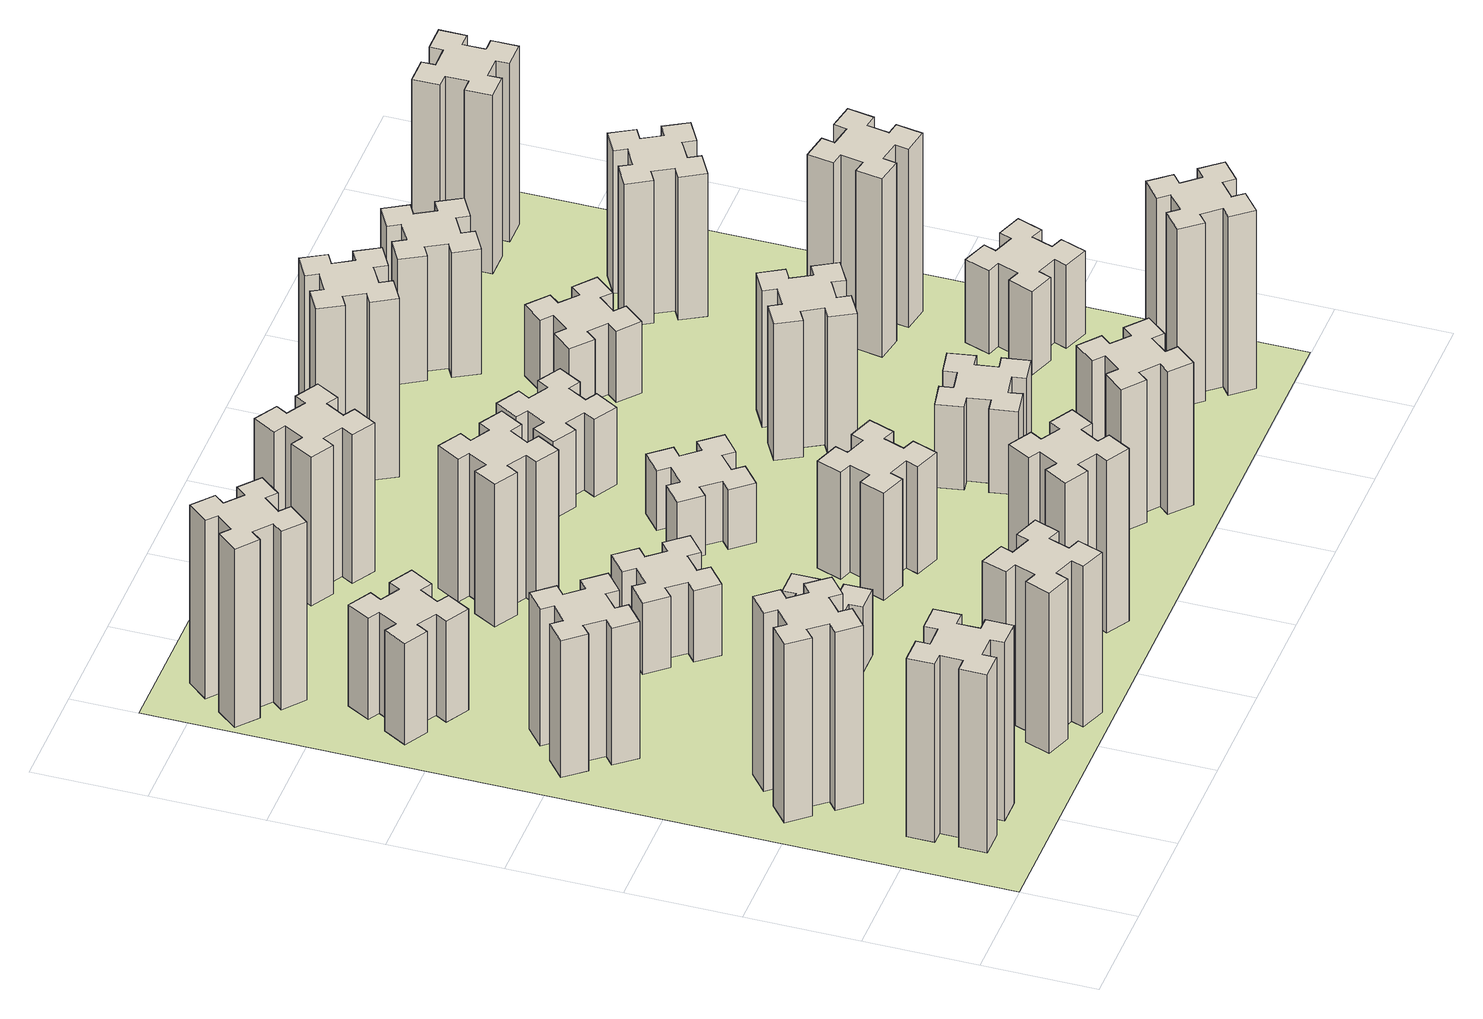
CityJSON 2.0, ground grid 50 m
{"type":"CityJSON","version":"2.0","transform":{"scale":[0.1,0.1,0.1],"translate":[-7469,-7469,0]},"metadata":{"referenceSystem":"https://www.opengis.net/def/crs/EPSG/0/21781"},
"CityObjects":{
"building1":{"type":"Building","attributes":{"class":"1000","function":"1000","usage":"1000","yearOfConstruction":2016,"roofType":"1000","measuredHeight":90,"storeysAboveGround":30,"storeysBelowGround":0},"geometry":[{"type":"Solid","lod":"1","boundaries":[[[[0,1,2,3,4,5,6,7,8,9,10,11,12,13,14,15,16,17,18,19]],[[17,16,20,21]],[[16,15,22,20]],[[15,14,23,22]],[[14,13,24,23]],[[13,12,25,24]],[[12,11,26,25]],[[11,10,27,26]],[[10,9,28,27]],[[9,8,29,28]],[[8,7,30,29]],[[7,6,31,30]],[[6,5,32,31]],[[5,4,33,32]],[[4,3,34,33]],[[3,2,35,34]],[[2,1,36,35]],[[1,0,37,36]],[[0,19,38,37]],[[19,18,39,38]],[[18,17,21,39]],[[24,25,26,27,28,29,30,31,32,33,34,35,36,37,38,39,21,20,22,23]]]]}]},
"building2":{"type":"Building","attributes":{"class":"1000","function":"1000","usage":"1000","yearOfConstruction":2016,"roofType":"1000","measuredHeight":90,"storeysAboveGround":30,"storeysBelowGround":0},"geometry":[{"type":"Solid","lod":"1","boundaries":[[[[40,41,42,43,44,45,46,47,48,49,50,51,52,53,54,55,56,57,58,59]],[[57,56,60,61]],[[56,55,62,60]],[[55,54,63,62]],[[54,53,64,63]],[[53,52,65,64]],[[52,51,66,65]],[[51,50,67,66]],[[50,49,68,67]],[[49,48,69,68]],[[48,47,70,69]],[[47,46,71,70]],[[46,45,72,71]],[[45,44,73,72]],[[44,43,74,73]],[[43,42,75,74]],[[42,41,76,75]],[[41,40,77,76]],[[40,59,78,77]],[[59,58,79,78]],[[58,57,61,79]],[[64,65,66,67,68,69,70,71,72,73,74,75,76,77,78,79,61,60,62,63]]]]}]},
"building3":{"type":"Building","attributes":{"class":"1000","function":"1000","usage":"1000","yearOfConstruction":2016,"roofType":"1000","measuredHeight":69,"storeysAboveGround":30,"storeysBelowGround":0},"geometry":[{"type":"Solid","lod":"1","boundaries":[[[[80,81,82,83,84,85,86,87,88,89,90,91,92,93,94,95,96,97,98,99]],[[97,96,100,101]],[[96,95,102,100]],[[95,94,103,102]],[[94,93,104,103]],[[93,92,105,104]],[[92,91,106,105]],[[91,90,107,106]],[[90,89,108,107]],[[89,88,109,108]],[[88,87,110,109]],[[87,86,111,110]],[[86,85,112,111]],[[85,84,113,112]],[[84,83,114,113]],[[83,82,115,114]],[[82,81,116,115]],[[81,80,117,116]],[[80,99,118,117]],[[99,98,119,118]],[[98,97,101,119]],[[104,105,106,107,108,109,110,111,112,113,114,115,116,117,118,119,101,100,102,103]]]]}]},
"building4":{"type":"Building","attributes":{"class":"1000","function":"1000","usage":"1000","yearOfConstruction":2016,"roofType":"1000","measuredHeight":51,"storeysAboveGround":30,"storeysBelowGround":0},"geometry":[{"type":"Solid","lod":"1","boundaries":[[[[120,121,122,123,124,125,126,127,128,129,130,131,132,133,134,135,136,137,138,139]],[[137,136,140,141]],[[136,135,142,140]],[[135,134,143,142]],[[134,133,144,143]],[[133,132,145,144]],[[132,131,146,145]],[[131,130,147,146]],[[130,129,148,147]],[[129,128,149,148]],[[128,127,150,149]],[[127,126,151,150]],[[126,125,152,151]],[[125,124,153,152]],[[124,123,154,153]],[[123,122,155,154]],[[122,121,156,155]],[[121,120,157,156]],[[120,139,158,157]],[[139,138,159,158]],[[138,137,141,159]],[[144,145,146,147,148,149,150,151,152,153,154,155,156,157,158,159,141,140,142,143]]]]}]},
"building5":{"type":"Building","attributes":{"class":"1000","function":"1000","usage":"1000","yearOfConstruction":2016,"roofType":"1000","measuredHeight":81,"storeysAboveGround":30,"storeysBelowGround":0},"geometry":[{"type":"Solid","lod":"1","boundaries":[[[[160,161,162,163,164,165,166,167,168,169,170,171,172,173,174,175,176,177,178,179]],[[177,176,180,181]],[[176,175,182,180]],[[175,174,183,182]],[[174,173,184,183]],[[173,172,185,184]],[[172,171,186,185]],[[171,170,187,186]],[[170,169,188,187]],[[169,168,189,188]],[[168,167,190,189]],[[167,166,191,190]],[[166,165,192,191]],[[165,164,193,192]],[[164,163,194,193]],[[163,162,195,194]],[[162,161,196,195]],[[161,160,197,196]],[[160,179,198,197]],[[179,178,199,198]],[[178,177,181,199]],[[184,185,186,187,188,189,190,191,192,193,194,195,196,197,198,199,181,180,182,183]]]]}]},
"building6":{"type":"Building","attributes":{"class":"1000","function":"1000","usage":"1000","yearOfConstruction":2016,"roofType":"1000","measuredHeight":90,"storeysAboveGround":30,"storeysBelowGround":0},"geometry":[{"type":"Solid","lod":"1","boundaries":[[[[200,201,202,203,204,205,206,207,208,209,210,211,212,213,214,215,216,217,218,219]],[[217,216,220,221]],[[216,215,222,220]],[[215,214,223,222]],[[214,213,224,223]],[[213,212,225,224]],[[212,211,226,225]],[[211,210,227,226]],[[210,209,228,227]],[[209,208,229,228]],[[208,207,230,229]],[[207,206,231,230]],[[206,205,232,231]],[[205,204,233,232]],[[204,203,234,233]],[[203,202,235,234]],[[202,201,236,235]],[[201,200,237,236]],[[200,219,238,237]],[[219,218,239,238]],[[218,217,221,239]],[[224,225,226,227,228,229,230,231,232,233,234,235,236,237,238,239,221,220,222,223]]]]}]},
"building7":{"type":"Building","attributes":{"class":"1000","function":"1000","usage":"1000","yearOfConstruction":2016,"roofType":"1000","measuredHeight":33,"storeysAboveGround":30,"storeysBelowGround":0},"geometry":[{"type":"Solid","lod":"1","boundaries":[[[[240,241,242,243,244,245,246,247,248,249,250,251,252,253,254,255,256,257,258,259]],[[257,256,260,261]],[[256,255,262,260]],[[255,254,263,262]],[[254,253,264,263]],[[253,252,265,264]],[[252,251,266,265]],[[251,250,267,266]],[[250,249,268,267]],[[249,248,269,268]],[[248,247,270,269]],[[247,246,271,270]],[[246,245,272,271]],[[245,244,273,272]],[[244,243,274,273]],[[243,242,275,274]],[[242,241,276,275]],[[241,240,277,276]],[[240,259,278,277]],[[259,258,279,278]],[[258,257,261,279]],[[264,265,266,267,268,269,270,271,272,273,274,275,276,277,278,279,261,260,262,263]]]]}]},
"building8":{"type":"Building","attributes":{"class":"1000","function":"1000","usage":"1000","yearOfConstruction":2016,"roofType":"1000","measuredHeight":36,"storeysAboveGround":30,"storeysBelowGround":0},"geometry":[{"type":"Solid","lod":"1","boundaries":[[[[280,281,282,283,284,285,286,287,288,289,290,291,292,293,294,295,296,297,298,299]],[[297,296,300,301]],[[296,295,302,300]],[[295,294,303,302]],[[294,293,304,303]],[[293,292,305,304]],[[292,291,306,305]],[[291,290,307,306]],[[290,289,308,307]],[[289,288,309,308]],[[288,287,310,309]],[[287,286,311,310]],[[286,285,312,311]],[[285,284,313,312]],[[284,283,314,313]],[[283,282,315,314]],[[282,281,316,315]],[[281,280,317,316]],[[280,299,318,317]],[[299,298,319,318]],[[298,297,301,319]],[[304,305,306,307,308,309,310,311,312,313,314,315,316,317,318,319,301,300,302,303]]]]}]},
"building9":{"type":"Building","attributes":{"class":"1000","function":"1000","usage":"1000","yearOfConstruction":2016,"roofType":"1000","measuredHeight":87,"storeysAboveGround":30,"storeysBelowGround":0},"geometry":[{"type":"Solid","lod":"1","boundaries":[[[[320,321,322,323,324,325,326,327,328,329,330,331,332,333,334,335,336,337,338,339]],[[337,336,340,341]],[[336,335,342,340]],[[335,334,343,342]],[[334,333,344,343]],[[333,332,345,344]],[[332,331,346,345]],[[331,330,347,346]],[[330,329,348,347]],[[329,328,349,348]],[[328,327,350,349]],[[327,326,351,350]],[[326,325,352,351]],[[325,324,353,352]],[[324,323,354,353]],[[323,322,355,354]],[[322,321,356,355]],[[321,320,357,356]],[[320,339,358,357]],[[339,338,359,358]],[[338,337,341,359]],[[344,345,346,347,348,349,350,351,352,353,354,355,356,357,358,359,341,340,342,343]]]]}]},
"building10":{"type":"Building","attributes":{"class":"1000","function":"1000","usage":"1000","yearOfConstruction":2016,"roofType":"1000","measuredHeight":72,"storeysAboveGround":30,"storeysBelowGround":0},"geometry":[{"type":"Solid","lod":"1","boundaries":[[[[360,361,362,363,364,365,366,367,368,369,370,371,372,373,374,375,376,377,378,379]],[[377,376,380,381]],[[376,375,382,380]],[[375,374,383,382]],[[374,373,384,383]],[[373,372,385,384]],[[372,371,386,385]],[[371,370,387,386]],[[370,369,388,387]],[[369,368,389,388]],[[368,367,390,389]],[[367,366,391,390]],[[366,365,392,391]],[[365,364,393,392]],[[364,363,394,393]],[[363,362,395,394]],[[362,361,396,395]],[[361,360,397,396]],[[360,379,398,397]],[[379,378,399,398]],[[378,377,381,399]],[[384,385,386,387,388,389,390,391,392,393,394,395,396,397,398,399,381,380,382,383]]]]}]},
"building11":{"type":"Building","attributes":{"class":"1000","function":"1000","usage":"1000","yearOfConstruction":2016,"roofType":"1000","measuredHeight":75,"storeysAboveGround":30,"storeysBelowGround":0},"geometry":[{"type":"Solid","lod":"1","boundaries":[[[[400,401,402,403,404,405,406,407,408,409,410,411,412,413,414,415,416,417,418,419]],[[417,416,420,421]],[[416,415,422,420]],[[415,414,423,422]],[[414,413,424,423]],[[413,412,425,424]],[[412,411,426,425]],[[411,410,427,426]],[[410,409,428,427]],[[409,408,429,428]],[[408,407,430,429]],[[407,406,431,430]],[[406,405,432,431]],[[405,404,433,432]],[[404,403,434,433]],[[403,402,435,434]],[[402,401,436,435]],[[401,400,437,436]],[[400,419,438,437]],[[419,418,439,438]],[[418,417,421,439]],[[424,425,426,427,428,429,430,431,432,433,434,435,436,437,438,439,421,420,422,423]]]]}]},
"building12":{"type":"Building","attributes":{"class":"1000","function":"1000","usage":"1000","yearOfConstruction":2016,"roofType":"1000","measuredHeight":54,"storeysAboveGround":30,"storeysBelowGround":0},"geometry":[{"type":"Solid","lod":"1","boundaries":[[[[440,441,442,443,444,445,446,447,448,449,450,451,452,453,454,455,456,457,458,459]],[[457,456,460,461]],[[456,455,462,460]],[[455,454,463,462]],[[454,453,464,463]],[[453,452,465,464]],[[452,451,466,465]],[[451,450,467,466]],[[450,449,468,467]],[[449,448,469,468]],[[448,447,470,469]],[[447,446,471,470]],[[446,445,472,471]],[[445,444,473,472]],[[444,443,474,473]],[[443,442,475,474]],[[442,441,476,475]],[[441,440,477,476]],[[440,459,478,477]],[[459,458,479,478]],[[458,457,461,479]],[[464,465,466,467,468,469,470,471,472,473,474,475,476,477,478,479,461,460,462,463]]]]}]},
"building13":{"type":"Building","attributes":{"class":"1000","function":"1000","usage":"1000","yearOfConstruction":2016,"roofType":"1000","measuredHeight":30,"storeysAboveGround":30,"storeysBelowGround":0},"geometry":[{"type":"Solid","lod":"1","boundaries":[[[[480,481,482,483,484,485,486,487,488,489,490,491,492,493,494,495,496,497,498,499]],[[497,496,500,501]],[[496,495,502,500]],[[495,494,503,502]],[[494,493,504,503]],[[493,492,505,504]],[[492,491,506,505]],[[491,490,507,506]],[[490,489,508,507]],[[489,488,509,508]],[[488,487,510,509]],[[487,486,511,510]],[[486,485,512,511]],[[485,484,513,512]],[[484,483,514,513]],[[483,482,515,514]],[[482,481,516,515]],[[481,480,517,516]],[[480,499,518,517]],[[499,498,519,518]],[[498,497,501,519]],[[504,505,506,507,508,509,510,511,512,513,514,515,516,517,518,519,501,500,502,503]]]]}]},
"building14":{"type":"Building","attributes":{"class":"1000","function":"1000","usage":"1000","yearOfConstruction":2016,"roofType":"1000","measuredHeight":72,"storeysAboveGround":30,"storeysBelowGround":0},"geometry":[{"type":"Solid","lod":"1","boundaries":[[[[520,521,522,523,524,525,526,527,528,529,530,531,532,533,534,535,536,537,538,539]],[[537,536,540,541]],[[536,535,542,540]],[[535,534,543,542]],[[534,533,544,543]],[[533,532,545,544]],[[532,531,546,545]],[[531,530,547,546]],[[530,529,548,547]],[[529,528,549,548]],[[528,527,550,549]],[[527,526,551,550]],[[526,525,552,551]],[[525,524,553,552]],[[524,523,554,553]],[[523,522,555,554]],[[522,521,556,555]],[[521,520,557,556]],[[520,539,558,557]],[[539,538,559,558]],[[538,537,541,559]],[[544,545,546,547,548,549,550,551,552,553,554,555,556,557,558,559,541,540,542,543]]]]}]},
"building15":{"type":"Building","attributes":{"class":"1000","function":"1000","usage":"1000","yearOfConstruction":2016,"roofType":"1000","measuredHeight":39,"storeysAboveGround":30,"storeysBelowGround":0},"geometry":[{"type":"Solid","lod":"1","boundaries":[[[[560,561,562,563,564,565,566,567,568,569,570,571,572,573,574,575,576,577,578,579]],[[577,576,580,581]],[[576,575,582,580]],[[575,574,583,582]],[[574,573,584,583]],[[573,572,585,584]],[[572,571,586,585]],[[571,570,587,586]],[[570,569,588,587]],[[569,568,589,588]],[[568,567,590,589]],[[567,566,591,590]],[[566,565,592,591]],[[565,564,593,592]],[[564,563,594,593]],[[563,562,595,594]],[[562,561,596,595]],[[561,560,597,596]],[[560,579,598,597]],[[579,578,599,598]],[[578,577,581,599]],[[584,585,586,587,588,589,590,591,592,593,594,595,596,597,598,599,581,580,582,583]]]]}]},
"building16":{"type":"Building","attributes":{"class":"1000","function":"1000","usage":"1000","yearOfConstruction":2016,"roofType":"1000","measuredHeight":90,"storeysAboveGround":30,"storeysBelowGround":0},"geometry":[{"type":"Solid","lod":"1","boundaries":[[[[600,601,602,603,604,605,606,607,608,609,610,611,612,613,614,615,616,617,618,619]],[[617,616,620,621]],[[616,615,622,620]],[[615,614,623,622]],[[614,613,624,623]],[[613,612,625,624]],[[612,611,626,625]],[[611,610,627,626]],[[610,609,628,627]],[[609,608,629,628]],[[608,607,630,629]],[[607,606,631,630]],[[606,605,632,631]],[[605,604,633,632]],[[604,603,634,633]],[[603,602,635,634]],[[602,601,636,635]],[[601,600,637,636]],[[600,619,638,637]],[[619,618,639,638]],[[618,617,621,639]],[[624,625,626,627,628,629,630,631,632,633,634,635,636,637,638,639,621,620,622,623]]]]}]},
"building17":{"type":"Building","attributes":{"class":"1000","function":"1000","usage":"1000","yearOfConstruction":2016,"roofType":"1000","measuredHeight":42,"storeysAboveGround":30,"storeysBelowGround":0},"geometry":[{"type":"Solid","lod":"1","boundaries":[[[[640,641,642,643,644,645,646,647,648,649,650,651,652,653,654,655,656,657,658,659]],[[657,656,660,661]],[[656,655,662,660]],[[655,654,663,662]],[[654,653,664,663]],[[653,652,665,664]],[[652,651,666,665]],[[651,650,667,666]],[[650,649,668,667]],[[649,648,669,668]],[[648,647,670,669]],[[647,646,671,670]],[[646,645,672,671]],[[645,644,673,672]],[[644,643,674,673]],[[643,642,675,674]],[[642,641,676,675]],[[641,640,677,676]],[[640,659,678,677]],[[659,658,679,678]],[[658,657,661,679]],[[664,665,666,667,668,669,670,671,672,673,674,675,676,677,678,679,661,660,662,663]]]]}]},
"building18":{"type":"Building","attributes":{"class":"1000","function":"1000","usage":"1000","yearOfConstruction":2016,"roofType":"1000","measuredHeight":69,"storeysAboveGround":30,"storeysBelowGround":0},"geometry":[{"type":"Solid","lod":"1","boundaries":[[[[680,681,682,683,684,685,686,687,688,689,690,691,692,693,694,695,696,697,698,699]],[[697,696,700,701]],[[696,695,702,700]],[[695,694,703,702]],[[694,693,704,703]],[[693,692,705,704]],[[692,691,706,705]],[[691,690,707,706]],[[690,689,708,707]],[[689,688,709,708]],[[688,687,710,709]],[[687,686,711,710]],[[686,685,712,711]],[[685,684,713,712]],[[684,683,714,713]],[[683,682,715,714]],[[682,681,716,715]],[[681,680,717,716]],[[680,699,718,717]],[[699,698,719,718]],[[698,697,701,719]],[[704,705,706,707,708,709,710,711,712,713,714,715,716,717,718,719,701,700,702,703]]]]}]},
"building19":{"type":"Building","attributes":{"class":"1000","function":"1000","usage":"1000","yearOfConstruction":2016,"roofType":"1000","measuredHeight":36,"storeysAboveGround":30,"storeysBelowGround":0},"geometry":[{"type":"Solid","lod":"1","boundaries":[[[[720,721,722,723,724,725,726,727,728,729,730,731,732,733,734,735,736,737,738,739]],[[737,736,740,741]],[[736,735,742,740]],[[735,734,743,742]],[[734,733,744,743]],[[733,732,745,744]],[[732,731,746,745]],[[731,730,747,746]],[[730,729,748,747]],[[729,728,749,748]],[[728,727,750,749]],[[727,726,751,750]],[[726,725,752,751]],[[725,724,753,752]],[[724,723,754,753]],[[723,722,755,754]],[[722,721,756,755]],[[721,720,757,756]],[[720,739,758,757]],[[739,738,759,758]],[[738,737,741,759]],[[744,745,746,747,748,749,750,751,752,753,754,755,756,757,758,759,741,740,742,743]]]]}]},
"building20":{"type":"Building","attributes":{"class":"1000","function":"1000","usage":"1000","yearOfConstruction":2016,"roofType":"1000","measuredHeight":90,"storeysAboveGround":30,"storeysBelowGround":0},"geometry":[{"type":"Solid","lod":"1","boundaries":[[[[760,761,762,763,764,765,766,767,768,769,770,771,772,773,774,775,776,777,778,779]],[[777,776,780,781]],[[776,775,782,780]],[[775,774,783,782]],[[774,773,784,783]],[[773,772,785,784]],[[772,771,786,785]],[[771,770,787,786]],[[770,769,788,787]],[[769,768,789,788]],[[768,767,790,789]],[[767,766,791,790]],[[766,765,792,791]],[[765,764,793,792]],[[764,763,794,793]],[[763,762,795,794]],[[762,761,796,795]],[[761,760,797,796]],[[760,779,798,797]],[[779,778,799,798]],[[778,777,781,799]],[[784,785,786,787,788,789,790,791,792,793,794,795,796,797,798,799,781,780,782,783]]]]}]},
"building21":{"type":"Building","attributes":{"class":"1000","function":"1000","usage":"1000","yearOfConstruction":2016,"roofType":"1000","measuredHeight":63,"storeysAboveGround":30,"storeysBelowGround":0},"geometry":[{"type":"Solid","lod":"1","boundaries":[[[[800,801,802,803,804,805,806,807,808,809,810,811,812,813,814,815,816,817,818,819]],[[817,816,820,821]],[[816,815,822,820]],[[815,814,823,822]],[[814,813,824,823]],[[813,812,825,824]],[[812,811,826,825]],[[811,810,827,826]],[[810,809,828,827]],[[809,808,829,828]],[[808,807,830,829]],[[807,806,831,830]],[[806,805,832,831]],[[805,804,833,832]],[[804,803,834,833]],[[803,802,835,834]],[[802,801,836,835]],[[801,800,837,836]],[[800,819,838,837]],[[819,818,839,838]],[[818,817,821,839]],[[824,825,826,827,828,829,830,831,832,833,834,835,836,837,838,839,821,820,822,823]]]]}]},
"building22":{"type":"Building","attributes":{"class":"1000","function":"1000","usage":"1000","yearOfConstruction":2016,"roofType":"1000","measuredHeight":42,"storeysAboveGround":30,"storeysBelowGround":0},"geometry":[{"type":"Solid","lod":"1","boundaries":[[[[840,841,842,843,844,845,846,847,848,849,850,851,852,853,854,855,856,857,858,859]],[[857,856,860,861]],[[856,855,862,860]],[[855,854,863,862]],[[854,853,864,863]],[[853,852,865,864]],[[852,851,866,865]],[[851,850,867,866]],[[850,849,868,867]],[[849,848,869,868]],[[848,847,870,869]],[[847,846,871,870]],[[846,845,872,871]],[[845,844,873,872]],[[844,843,874,873]],[[843,842,875,874]],[[842,841,876,875]],[[841,840,877,876]],[[840,859,878,877]],[[859,858,879,878]],[[858,857,861,879]],[[864,865,866,867,868,869,870,871,872,873,874,875,876,877,878,879,861,860,862,863]]]]}]},
"building23":{"type":"Building","attributes":{"class":"1000","function":"1000","usage":"1000","yearOfConstruction":2016,"roofType":"1000","measuredHeight":90,"storeysAboveGround":30,"storeysBelowGround":0},"geometry":[{"type":"Solid","lod":"1","boundaries":[[[[880,881,882,883,884,885,886,887,888,889,890,891,892,893,894,895,896,897,898,899]],[[897,896,900,901]],[[896,895,902,900]],[[895,894,903,902]],[[894,893,904,903]],[[893,892,905,904]],[[892,891,906,905]],[[891,890,907,906]],[[890,889,908,907]],[[889,888,909,908]],[[888,887,910,909]],[[887,886,911,910]],[[886,885,912,911]],[[885,884,913,912]],[[884,883,914,913]],[[883,882,915,914]],[[882,881,916,915]],[[881,880,917,916]],[[880,899,918,917]],[[899,898,919,918]],[[898,897,901,919]],[[904,905,906,907,908,909,910,911,912,913,914,915,916,917,918,919,901,900,902,903]]]]}]},
"building24":{"type":"Building","attributes":{"class":"1000","function":"1000","usage":"1000","yearOfConstruction":2016,"roofType":"1000","measuredHeight":72,"storeysAboveGround":30,"storeysBelowGround":0},"geometry":[{"type":"Solid","lod":"1","boundaries":[[[[920,921,922,923,924,925,926,927,928,929,930,931,932,933,934,935,936,937,938,939]],[[937,936,940,941]],[[936,935,942,940]],[[935,934,943,942]],[[934,933,944,943]],[[933,932,945,944]],[[932,931,946,945]],[[931,930,947,946]],[[930,929,948,947]],[[929,928,949,948]],[[928,927,950,949]],[[927,926,951,950]],[[926,925,952,951]],[[925,924,953,952]],[[924,923,954,953]],[[923,922,955,954]],[[922,921,956,955]],[[921,920,957,956]],[[920,939,958,957]],[[939,938,959,958]],[[938,937,941,959]],[[944,945,946,947,948,949,950,951,952,953,954,955,956,957,958,959,941,940,942,943]]]]}]},
"building25":{"type":"Building","attributes":{"class":"1000","function":"1000","usage":"1000","yearOfConstruction":2016,"roofType":"1000","measuredHeight":90,"storeysAboveGround":30,"storeysBelowGround":0},"geometry":[{"type":"Solid","lod":"1","boundaries":[[[[960,961,962,963,964,965,966,967,968,969,970,971,972,973,974,975,976,977,978,979]],[[977,976,980,981]],[[976,975,982,980]],[[975,974,983,982]],[[974,973,984,983]],[[973,972,985,984]],[[972,971,986,985]],[[971,970,987,986]],[[970,969,988,987]],[[969,968,989,988]],[[968,967,990,989]],[[967,966,991,990]],[[966,965,992,991]],[[965,964,993,992]],[[964,963,994,993]],[[963,962,995,994]],[[962,961,996,995]],[[961,960,997,996]],[[960,979,998,997]],[[979,978,999,998]],[[978,977,981,999]],[[984,985,986,987,988,989,990,991,992,993,994,995,996,997,998,999,981,980,982,983]]]]}]},
"landuse1":{"type":"LandUse","attributes":{"name":"plot1","function":"1010"},"geometry":[{"type":"MultiSurface","lod":"1","boundaries":[[[1000,1001,1002,1003]]]}]}
},
"vertices":[
[265,425,0],[265,325,0],[205,325,0],[205,205,0],[325,205,0],[325,265,0],[425,265,0],[425,205,0],[545,205,0],[545,325,0],[485,325,0],[485,425,0],[545,425,0],[545,545,0],[425,545,0],[425,485,0],[325,485,0],[325,545,0],[205,545,0],[205,425,0],[325,485,900],[325,545,900],[425,485,900],[425,545,900],[545,545,900],[545,425,900],[485,425,900],[485,325,900],[545,325,900],[545,205,900],[425,205,900],[425,265,900],[325,265,900],[325,205,900],[205,205,900],[205,325,900],[265,325,900],[265,425,900],[205,425,900],[205,545,900],
[492,1048,0],[427,1124,0],[473,1163,0],[396,1255,0],[304,1178,0],[343,1132,0],[266,1067,0],[228,1113,0],[136,1036,0],[213,944,0],[259,983,0],[323,906,0],[277,868,0],[354,776,0],[446,853,0],[408,899,0],[484,963,0],[523,917,0],[615,994,0],[538,1086,0],[484,963,900],[523,917,900],[408,899,900],[446,853,900],[354,776,900],[277,868,900],[323,906,900],[259,983,900],[213,944,900],[136,1036,900],[228,1113,900],[266,1067,900],[343,1132,900],[304,1178,900],[396,1255,900],[473,1163,900],[427,1124,900],[492,1048,900],[538,1086,900],[615,994,900],
[492,1988,0],[427,2064,0],[473,2103,0],[396,2195,0],[304,2118,0],[343,2072,0],[266,2007,0],[228,2053,0],[136,1976,0],[213,1884,0],[259,1923,0],[323,1846,0],[277,1808,0],[354,1716,0],[446,1793,0],[408,1839,0],[484,1903,0],[523,1857,0],[615,1934,0],[538,2026,0],[484,1903,690],[523,1857,690],[408,1839,690],[446,1793,690],[354,1716,690],[277,1808,690],[323,1846,690],[259,1923,690],[213,1884,690],[136,1976,690],[228,2053,690],[266,2007,690],[343,2072,690],[304,2118,690],[396,2195,690],[473,2103,690],[427,2064,690],[492,1988,690],[538,2026,690],[615,1934,690],
[446,2597,0],[496,2684,0],[548,2654,0],[608,2758,0],[504,2818,0],[474,2766,0],[387,2816,0],[417,2868,0],[313,2928,0],[253,2824,0],[305,2794,0],[255,2707,0],[203,2737,0],[143,2633,0],[247,2573,0],[277,2625,0],[364,2575,0],[334,2523,0],[438,2463,0],[498,2567,0],[364,2575,510],[334,2523,510],[277,2625,510],[247,2573,510],[143,2633,510],[203,2737,510],[255,2707,510],[305,2794,510],[253,2824,510],[313,2928,510],[417,2868,510],[387,2816,510],[474,2766,510],[504,2818,510],[608,2758,510],[548,2654,510],[496,2684,510],[446,2597,510],[498,2567,510],[438,2463,510],
[1029,360,0],[995,266,0],[939,287,0],[897,174,0],[1010,133,0],[1031,189,0],[1125,155,0],[1104,99,0],[1217,57,0],[1258,170,0],[1202,191,0],[1236,285,0],[1292,264,0],[1333,377,0],[1220,418,0],[1200,362,0],[1106,396,0],[1127,452,0],[1014,493,0],[973,380,0],[1106,396,810],[1127,452,810],[1200,362,810],[1220,418,810],[1333,377,810],[1292,264,810],[1236,285,810],[1202,191,810],[1258,170,810],[1217,57,810],[1104,99,810],[1125,155,810],[1031,189,810],[1010,133,810],[897,174,810],[939,287,810],[995,266,810],[1029,360,810],[973,380,810],[1014,493,810],
[384,3387,0],[308,3452,0],[346,3498,0],[254,3575,0],[177,3483,0],[223,3444,0],[159,3368,0],[113,3406,0],[36,3314,0],[128,3237,0],[166,3283,0],[243,3219,0],[204,3173,0],[296,3096,0],[373,3188,0],[327,3226,0],[392,3303,0],[438,3264,0],[515,3356,0],[423,3433,0],[392,3303,900],[438,3264,900],[327,3226,900],[373,3188,900],[296,3096,900],[204,3173,900],[243,3219,900],[166,3283,900],[128,3237,900],[36,3314,900],[113,3406,900],[159,3368,900],[223,3444,900],[177,3483,900],[254,3575,900],[346,3498,900],[308,3452,900],[384,3387,900],[423,3433,900],[515,3356,900],
[1065,1105,0],[1165,1105,0],[1165,1045,0],[1285,1045,0],[1285,1165,0],[1225,1165,0],[1225,1265,0],[1285,1265,0],[1285,1385,0],[1165,1385,0],[1165,1325,0],[1065,1325,0],[1065,1385,0],[945,1385,0],[945,1265,0],[1005,1265,0],[1005,1165,0],[945,1165,0],[945,1045,0],[1065,1045,0],[1005,1165,330],[945,1165,330],[1005,1265,330],[945,1265,330],[945,1385,330],[1065,1385,330],[1065,1325,330],[1165,1325,330],[1165,1385,330],[1285,1385,330],[1285,1265,330],[1225,1265,330],[1225,1165,330],[1285,1165,330],[1285,1045,330],[1165,1045,330],[1165,1105,330],[1065,1105,330],[1065,1045,330],[945,1045,330],
[1083,1972,0],[1006,1907,0],[968,1953,0],[876,1876,0],[953,1784,0],[999,1823,0],[1063,1746,0],[1017,1708,0],[1094,1616,0],[1186,1693,0],[1148,1739,0],[1224,1803,0],[1263,1757,0],[1355,1834,0],[1278,1926,0],[1232,1888,0],[1167,1964,0],[1213,2003,0],[1136,2095,0],[1044,2018,0],[1167,1964,360],[1213,2003,360],[1232,1888,360],[1278,1926,360],[1355,1834,360],[1263,1757,360],[1224,1803,360],[1148,1739,360],[1186,1693,360],[1094,1616,360],[1017,1708,360],[1063,1746,360],[999,1823,360],[953,1784,360],[876,1876,360],[968,1953,360],[1006,1907,360],[1083,1972,360],[1044,2018,360],[1136,2095,360],
[1657,305,0],[1744,255,0],[1714,203,0],[1818,143,0],[1878,247,0],[1826,277,0],[1876,364,0],[1928,334,0],[1988,438,0],[1884,498,0],[1854,446,0],[1767,496,0],[1797,548,0],[1693,608,0],[1633,504,0],[1685,474,0],[1635,387,0],[1583,417,0],[1523,313,0],[1627,253,0],[1635,387,870],[1583,417,870],[1685,474,870],[1633,504,870],[1693,608,870],[1797,548,870],[1767,496,870],[1854,446,870],[1884,498,870],[1988,438,870],[1928,334,870],[1876,364,870],[1826,277,870],[1878,247,870],[1818,143,870],[1714,203,870],[1744,255,870],[1657,305,870],[1627,253,870],[1523,313,870],
[1314,2666,0],[1227,2716,0],[1257,2768,0],[1153,2828,0],[1093,2724,0],[1145,2694,0],[1095,2607,0],[1043,2637,0],[983,2533,0],[1087,2473,0],[1117,2525,0],[1204,2475,0],[1174,2423,0],[1278,2363,0],[1338,2467,0],[1286,2497,0],[1336,2584,0],[1388,2554,0],[1448,2658,0],[1344,2718,0],[1336,2584,720],[1388,2554,720],[1286,2497,720],[1338,2467,720],[1278,2363,720],[1174,2423,720],[1204,2475,720],[1117,2525,720],[1087,2473,720],[983,2533,720],[1043,2637,720],[1095,2607,720],[1145,2694,720],[1093,2724,720],[1153,2828,720],[1257,2768,720],[1227,2716,720],[1314,2666,720],[1344,2718,720],[1448,2658,720],
[1214,3406,0],[1127,3456,0],[1157,3508,0],[1053,3568,0],[993,3464,0],[1045,3434,0],[995,3347,0],[943,3377,0],[883,3273,0],[987,3213,0],[1017,3265,0],[1104,3215,0],[1074,3163,0],[1178,3103,0],[1238,3207,0],[1186,3237,0],[1236,3324,0],[1288,3294,0],[1348,3398,0],[1244,3458,0],[1236,3324,750],[1288,3294,750],[1186,3237,750],[1238,3207,750],[1178,3103,750],[1074,3163,750],[1104,3215,750],[1017,3265,750],[987,3213,750],[883,3273,750],[943,3377,750],[995,3347,750],[1045,3434,750],[993,3464,750],[1053,3568,750],[1157,3508,750],[1127,3456,750],[1214,3406,750],[1244,3458,750],[1348,3398,750],
[1769,1300,0],[1735,1206,0],[1679,1227,0],[1637,1114,0],[1750,1073,0],[1771,1129,0],[1865,1095,0],[1844,1039,0],[1957,997,0],[1998,1110,0],[1942,1131,0],[1976,1225,0],[2032,1204,0],[2073,1317,0],[1960,1358,0],[1940,1302,0],[1846,1336,0],[1867,1392,0],[1754,1433,0],[1713,1320,0],[1846,1336,540],[1867,1392,540],[1940,1302,540],[1960,1358,540],[2073,1317,540],[2032,1204,540],[1976,1225,540],[1942,1131,540],[1998,1110,540],[1957,997,540],[1844,1039,540],[1865,1095,540],[1771,1129,540],[1750,1073,540],[1637,1114,540],[1679,1227,540],[1735,1206,540],[1769,1300,540],[1713,1320,540],[1754,1433,540],
[1972,1988,0],[1907,2064,0],[1953,2103,0],[1876,2195,0],[1784,2118,0],[1823,2072,0],[1746,2007,0],[1708,2053,0],[1616,1976,0],[1693,1884,0],[1739,1923,0],[1803,1846,0],[1757,1808,0],[1834,1716,0],[1926,1793,0],[1888,1839,0],[1964,1903,0],[2003,1857,0],[2095,1934,0],[2018,2026,0],[1964,1903,300],[2003,1857,300],[1888,1839,300],[1926,1793,300],[1834,1716,300],[1757,1808,300],[1803,1846,300],[1739,1923,300],[1693,1884,300],[1616,1976,300],[1708,2053,300],[1746,2007,300],[1823,2072,300],[1784,2118,300],[1876,2195,300],[1953,2103,300],[1907,2064,300],[1972,1988,300],[2018,2026,300],[2095,1934,300],
[2486,323,0],[2563,259,0],[2524,213,0],[2616,136,0],[2693,228,0],[2647,266,0],[2712,343,0],[2758,304,0],[2835,396,0],[2743,473,0],[2704,427,0],[2628,492,0],[2666,538,0],[2574,615,0],[2497,523,0],[2543,484,0],[2479,408,0],[2433,446,0],[2356,354,0],[2448,277,0],[2479,408,720],[2433,446,720],[2543,484,720],[2497,523,720],[2574,615,720],[2666,538,720],[2628,492,720],[2704,427,720],[2743,473,720],[2835,396,720],[2758,304,720],[2712,343,720],[2647,266,720],[2693,228,720],[2616,136,720],[2524,213,720],[2563,259,720],[2486,323,720],[2448,277,720],[2356,354,720],
[2026,2497,0],[2076,2584,0],[2128,2554,0],[2188,2658,0],[2084,2718,0],[2054,2666,0],[1967,2716,0],[1997,2768,0],[1893,2828,0],[1833,2724,0],[1885,2694,0],[1835,2607,0],[1783,2637,0],[1723,2533,0],[1827,2473,0],[1857,2525,0],[1944,2475,0],[1914,2423,0],[2018,2363,0],[2078,2467,0],[1944,2475,390],[1914,2423,390],[1857,2525,390],[1827,2473,390],[1723,2533,390],[1783,2637,390],[1835,2607,390],[1885,2694,390],[1833,2724,390],[1893,2828,390],[1997,2768,390],[1967,2716,390],[2054,2666,390],[2084,2718,390],[2188,2658,390],[2128,2554,390],[2076,2584,390],[2026,2497,390],[2078,2467,390],[2018,2363,390],
[1844,3556,0],[1757,3506,0],[1727,3558,0],[1623,3498,0],[1683,3394,0],[1735,3424,0],[1785,3337,0],[1733,3307,0],[1793,3203,0],[1897,3263,0],[1867,3315,0],[1954,3365,0],[1984,3313,0],[2088,3373,0],[2028,3477,0],[1976,3447,0],[1926,3534,0],[1978,3564,0],[1918,3668,0],[1814,3608,0],[1926,3534,900],[1978,3564,900],[1976,3447,900],[2028,3477,900],[2088,3373,900],[1984,3313,900],[1954,3365,900],[1867,3315,900],[1897,3263,900],[1793,3203,900],[1733,3307,900],[1785,3337,900],[1735,3424,900],[1683,3394,900],[1623,3498,900],[1727,3558,900],[1757,3506,900],[1844,3556,900],[1814,3608,900],[1918,3668,900],
[2625,1132,0],[2527,1115,0],[2517,1174,0],[2398,1153,0],[2419,1035,0],[2478,1045,0],[2496,947,0],[2437,937,0],[2457,818,0],[2576,839,0],[2565,898,0],[2664,916,0],[2674,857,0],[2792,877,0],[2771,996,0],[2712,985,0],[2695,1084,0],[2754,1094,0],[2733,1212,0],[2615,1191,0],[2695,1084,420],[2754,1094,420],[2712,985,420],[2771,996,420],[2792,877,420],[2674,857,420],[2664,916,420],[2565,898,420],[2576,839,420],[2457,818,420],[2437,937,420],[2496,947,420],[2478,1045,420],[2419,1035,420],[2398,1153,420],[2517,1174,420],[2527,1115,420],[2625,1132,420],[2615,1191,420],[2733,1212,420],
[2475,1744,0],[2525,1657,0],[2473,1627,0],[2533,1523,0],[2637,1583,0],[2607,1635,0],[2694,1685,0],[2724,1633,0],[2828,1693,0],[2768,1797,0],[2716,1767,0],[2666,1854,0],[2718,1884,0],[2658,1988,0],[2554,1928,0],[2584,1876,0],[2497,1826,0],[2467,1878,0],[2363,1818,0],[2423,1714,0],[2497,1826,690],[2467,1878,690],[2584,1876,690],[2554,1928,690],[2658,1988,690],[2718,1884,690],[2666,1854,690],[2716,1767,690],[2768,1797,690],[2828,1693,690],[2724,1633,690],[2694,1685,690],[2607,1635,690],[2637,1583,690],[2533,1523,690],[2473,1627,690],[2525,1657,690],[2475,1744,690],[2423,1714,690],[2363,1818,690],
[2486,2643,0],[2563,2579,0],[2524,2533,0],[2616,2456,0],[2693,2548,0],[2647,2586,0],[2712,2663,0],[2758,2624,0],[2835,2716,0],[2743,2793,0],[2704,2747,0],[2628,2812,0],[2666,2858,0],[2574,2935,0],[2497,2843,0],[2543,2804,0],[2479,2728,0],[2433,2766,0],[2356,2674,0],[2448,2597,0],[2479,2728,360],[2433,2766,360],[2543,2804,360],[2497,2843,360],[2574,2935,360],[2666,2858,360],[2628,2812,360],[2704,2747,360],[2743,2793,360],[2835,2716,360],[2758,2624,360],[2712,2663,360],[2647,2586,360],[2693,2548,360],[2616,2456,360],[2524,2533,360],[2563,2579,360],[2486,2643,360],[2448,2597,360],[2356,2674,360],
[3468,259,0],[3544,323,0],[3583,277,0],[3675,354,0],[3598,446,0],[3552,408,0],[3487,484,0],[3533,523,0],[3456,615,0],[3364,538,0],[3403,492,0],[3326,427,0],[3288,473,0],[3196,396,0],[3273,304,0],[3319,343,0],[3383,266,0],[3337,228,0],[3414,136,0],[3506,213,0],[3383,266,900],[3337,228,900],[3319,343,900],[3273,304,900],[3196,396,900],[3288,473,900],[3326,427,900],[3403,492,900],[3364,538,900],[3456,615,900],[3533,523,900],[3487,484,900],[3552,408,900],[3598,446,900],[3675,354,900],[3583,277,900],[3544,323,900],[3468,259,900],[3506,213,900],[3414,136,900],
[2716,3347,0],[2666,3434,0],[2718,3464,0],[2658,3568,0],[2554,3508,0],[2584,3456,0],[2497,3406,0],[2467,3458,0],[2363,3398,0],[2423,3294,0],[2475,3324,0],[2525,3237,0],[2473,3207,0],[2533,3103,0],[2637,3163,0],[2607,3215,0],[2694,3265,0],[2724,3213,0],[2828,3273,0],[2768,3377,0],[2694,3265,630],[2724,3213,630],[2607,3215,630],[2637,3163,630],[2533,3103,630],[2473,3207,630],[2525,3237,630],[2475,3324,630],[2423,3294,630],[2363,3398,630],[2467,3458,630],[2497,3406,630],[2584,3456,630],[2554,3508,630],[2658,3568,630],[2718,3464,630],[2666,3434,630],[2716,3347,630],[2768,3377,630],[2828,3273,630],
[3351,1029,0],[3445,995,0],[3424,939,0],[3537,897,0],[3578,1010,0],[3522,1031,0],[3556,1125,0],[3612,1104,0],[3653,1217,0],[3540,1258,0],[3520,1202,0],[3426,1236,0],[3447,1292,0],[3334,1333,0],[3293,1220,0],[3349,1200,0],[3315,1106,0],[3259,1127,0],[3217,1014,0],[3330,973,0],[3315,1106,420],[3259,1127,420],[3349,1200,420],[3293,1220,420],[3334,1333,420],[3447,1292,420],[3426,1236,420],[3520,1202,420],[3540,1258,420],[3653,1217,420],[3612,1104,420],[3556,1125,420],[3522,1031,420],[3578,1010,420],[3537,897,420],[3424,939,420],[3445,995,420],[3351,1029,420],[3330,973,420],[3217,1014,420],
[3267,1656,0],[3365,1638,0],[3355,1579,0],[3473,1558,0],[3494,1677,0],[3435,1687,0],[3452,1785,0],[3511,1775,0],[3532,1893,0],[3414,1914,0],[3404,1855,0],[3305,1872,0],[3316,1931,0],[3197,1952,0],[3177,1834,0],[3236,1824,0],[3218,1725,0],[3159,1736,0],[3138,1617,0],[3257,1597,0],[3218,1725,900],[3159,1736,900],[3236,1824,900],[3177,1834,900],[3197,1952,900],[3316,1931,900],[3305,1872,900],[3404,1855,900],[3414,1914,900],[3532,1893,900],[3511,1775,900],[3452,1785,900],[3435,1687,900],[3494,1677,900],[3473,1558,900],[3355,1579,900],[3365,1638,900],[3267,1656,900],[3257,1597,900],[3138,1617,900],
[3247,2475,0],[3334,2525,0],[3364,2473,0],[3468,2533,0],[3408,2637,0],[3356,2607,0],[3306,2694,0],[3358,2724,0],[3298,2828,0],[3194,2768,0],[3224,2716,0],[3137,2666,0],[3107,2718,0],[3003,2658,0],[3063,2554,0],[3115,2584,0],[3165,2497,0],[3113,2467,0],[3173,2363,0],[3277,2423,0],[3165,2497,720],[3113,2467,720],[3115,2584,720],[3063,2554,720],[3003,2658,720],[3107,2718,720],[3137,2666,720],[3224,2716,720],[3194,2768,720],[3298,2828,720],[3358,2724,720],[3306,2694,720],[3356,2607,720],[3408,2637,720],[3468,2533,720],[3364,2473,720],[3334,2525,720],[3247,2475,720],[3277,2423,720],[3173,2363,720],
[3285,3325,0],[3385,3325,0],[3385,3265,0],[3505,3265,0],[3505,3385,0],[3445,3385,0],[3445,3485,0],[3505,3485,0],[3505,3605,0],[3385,3605,0],[3385,3545,0],[3285,3545,0],[3285,3605,0],[3165,3605,0],[3165,3485,0],[3225,3485,0],[3225,3385,0],[3165,3385,0],[3165,3265,0],[3285,3265,0],[3225,3385,900],[3165,3385,900],[3225,3485,900],[3165,3485,900],[3165,3605,900],[3285,3605,900],[3285,3545,900],[3385,3545,900],[3385,3605,900],[3505,3605,900],[3505,3485,900],[3445,3485,900],[3445,3385,900],[3505,3385,900],[3505,3265,900],[3385,3265,900],[3385,3325,900],[3285,3325,900],[3285,3265,900],[3165,3265,900],
[5,3705,0],[3705,3705,0],[3705,5,0],[5,5,0]
]}
